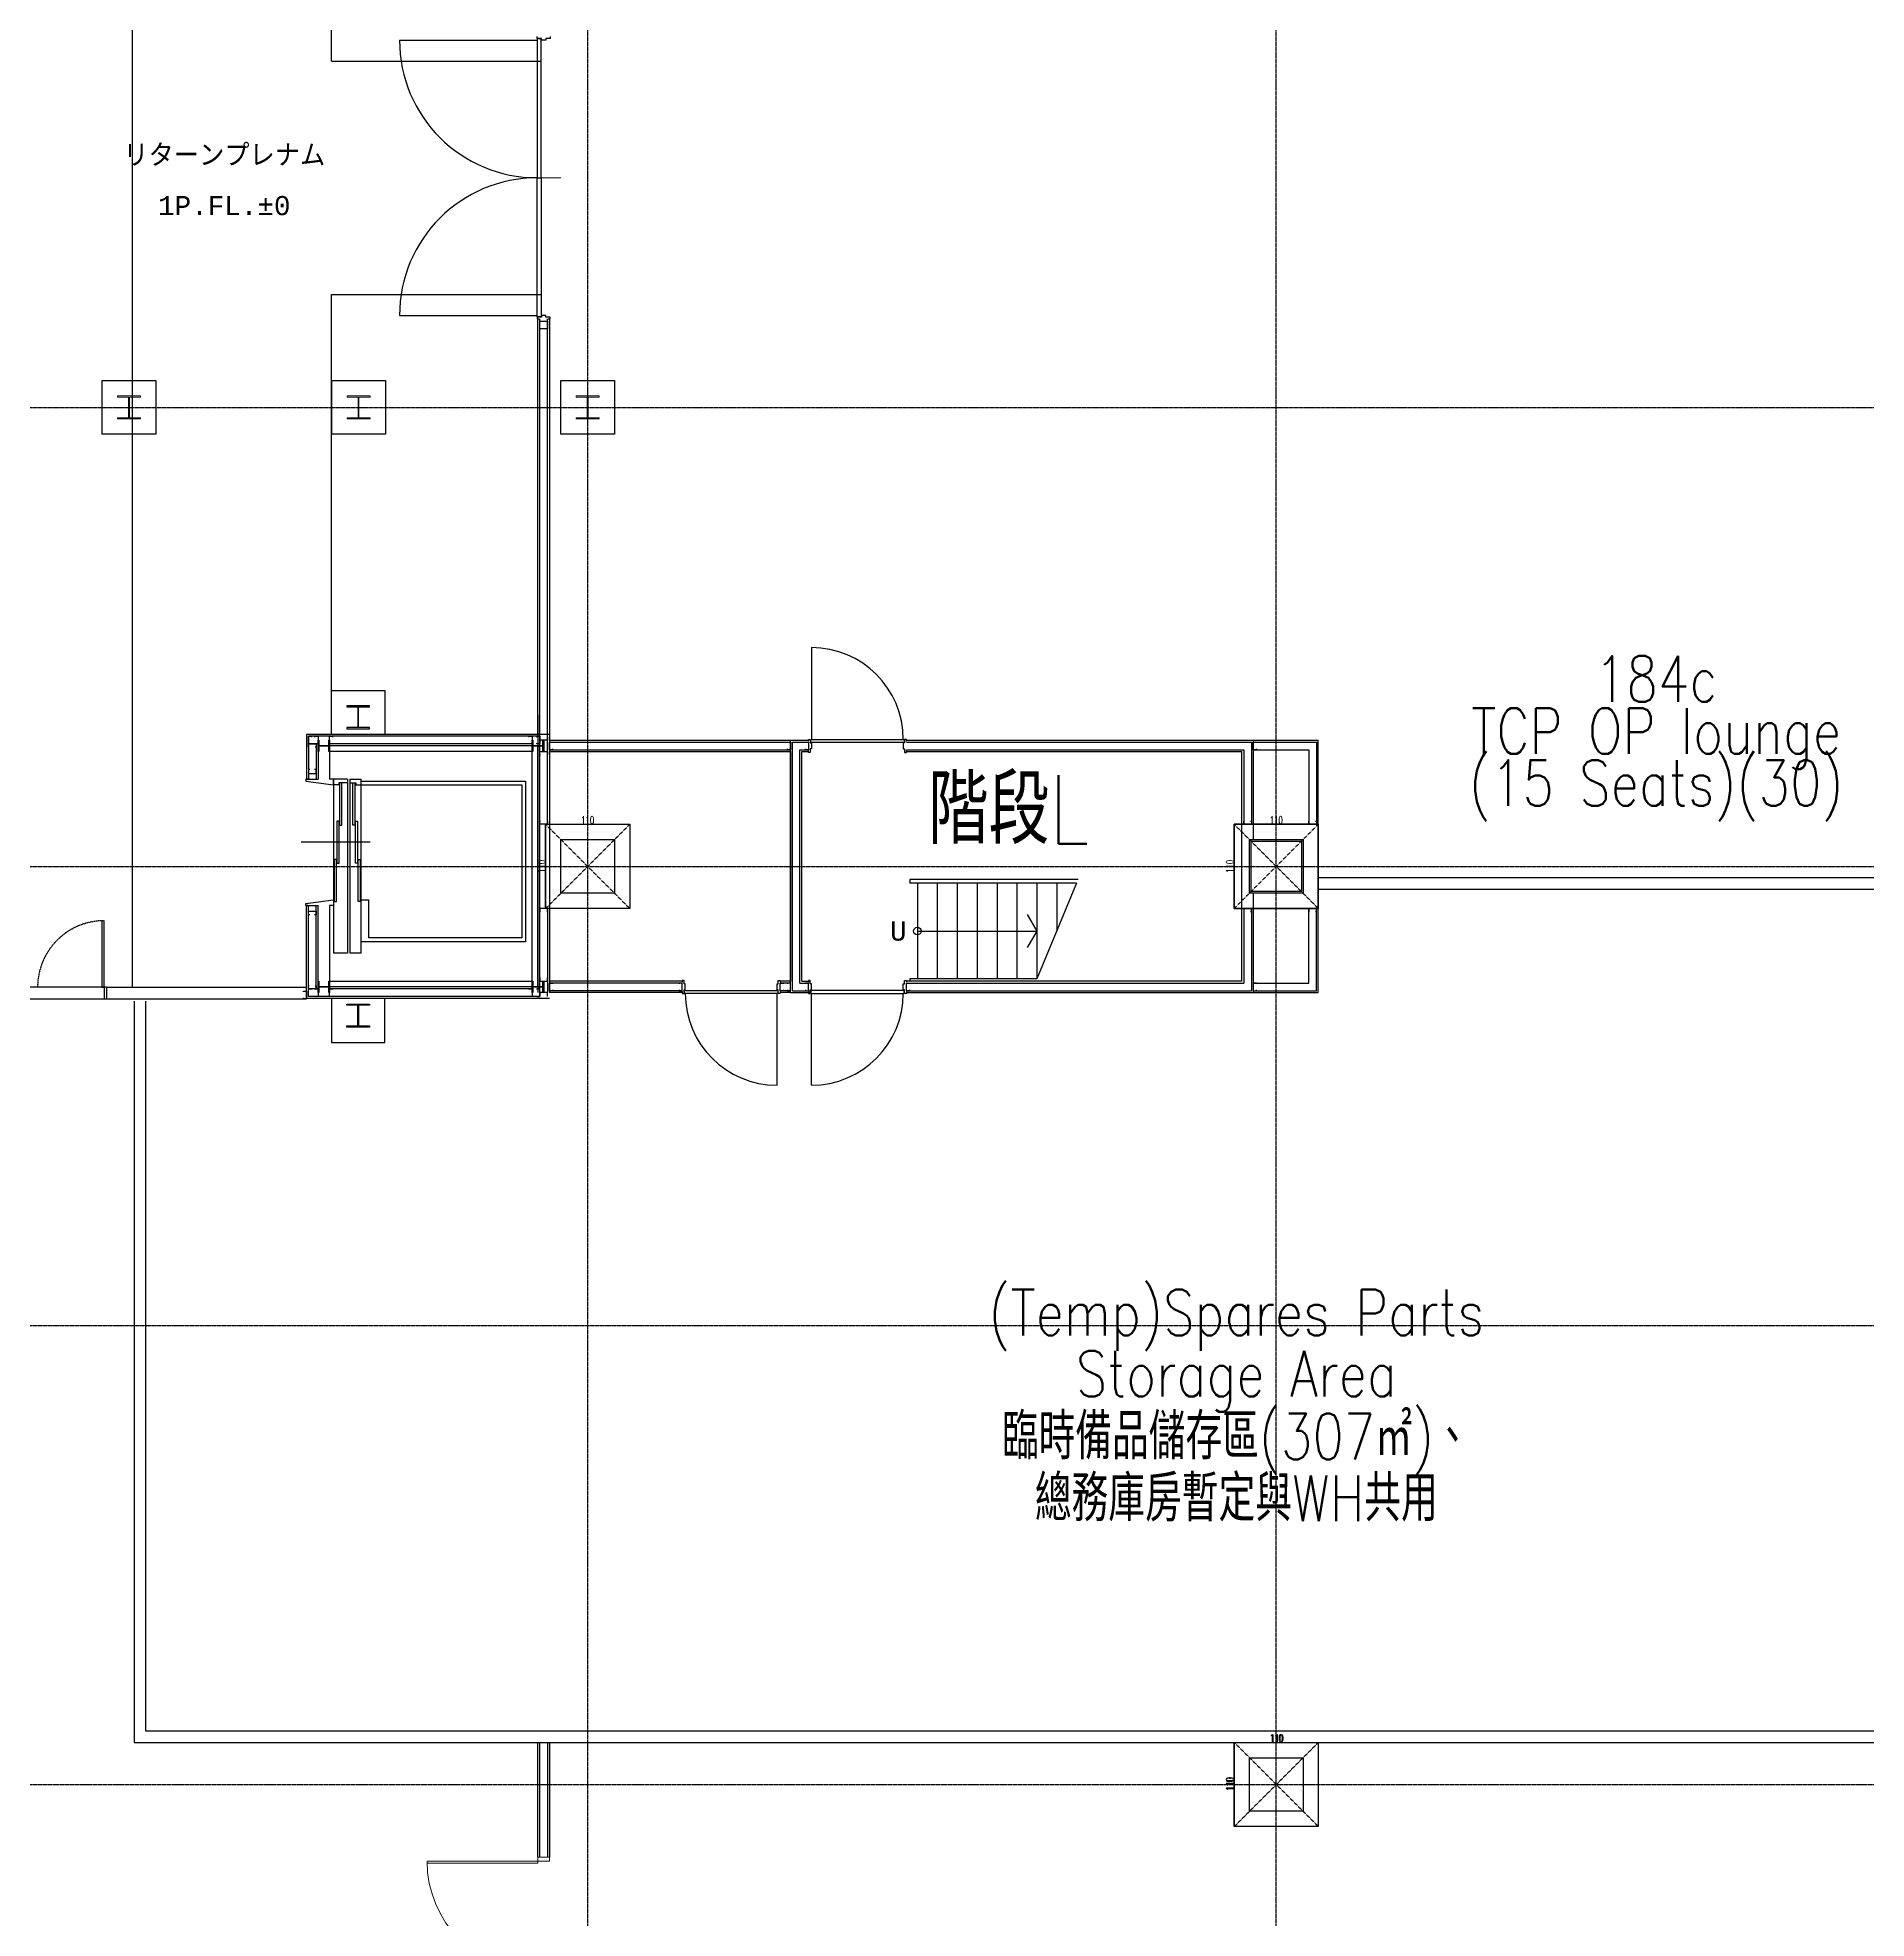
# Model space of a CAD drawing. Header units: millimetres. Extents: x -21841 to 195597, y -1659 to 112111.
# Drawn here: x 20941 to 23331, y 13775 to 16233 of the extents above; entities that cross this region are included whole.
import ezdxf
from ezdxf.enums import TextEntityAlignment as Align

# ---------------------------------------------------------------- set-up
doc = ezdxf.new("R2010")
doc.units = ezdxf.units.MM
doc.linetypes.add('X-N-FAB-L10$0$COL-CEN-LIN', pattern=[3.25, 2.5, -0.25, 0.25, -0.25])
doc.linetypes.add('X-N-FAB-L10$0$HIDDEN', pattern=[0.375, 0.25, -0.125])
for name, color, linetype in [('0-FMCS', 6, 'Continuous'), ('0-XREF', 7, 'Continuous'), ('X-N-FAB-L10$0$0-NC', 8, 'Continuous'), ('X-N-FAB-L10$0$0-ND', 8, 'Continuous'), ('X-N-FAB-L10$0$08', 8, 'Continuous'), ('X-N-FAB-L10$0$A-WALL-IN', 8, 'Continuous'), ('X-N-FAB-L10$0$CCL', 8, 'X-N-FAB-L10$0$COL-CEN-LIN'), ('X-N-FAB-L10$0$COL', 8, 'Continuous'), ('X-N-FAB-L10$0$COL-S', 8, 'Continuous'), ('X-N-FAB-L10$0$DOOR', 8, 'Continuous'), ('X-N-FAB-L10$0$DOORSILL', 8, 'Continuous'), ('X-N-FAB-L10$0$TXT-CODE', 8, 'Continuous'), ('X-N-FAB-L10$0$WALL-P', 8, 'Continuous')]:
    doc.layers.add(name, color=color, linetype=linetype)
doc.layers.add('X-N-FAB-L10$0$ARC', color=8, linetype='Continuous', lineweight=0)
doc.layers.add('X-N-FAB-L10$0$STEEL1', color=8, linetype='Continuous', lineweight=0)
doc.styles.add('X-N-FAB-L10$0$ATS', font='monotxt.shx', dxfattribs={"bigfont": 'BIGFONT.shx'})
doc.styles.add('X-N-FAB-L10$0$CHINA', font='simplex.shx', dxfattribs={"width": 0.75, "bigfont": 'chineset.shx'})
doc.styles.add('X-N-FAB-L10$0$COL-NUM', font='romanc')
doc.styles.add('X-N-FAB-L10$0$DIM', font='simplex.shx', dxfattribs={"width": 0.67, "bigfont": 'chineset.shx'})
doc.styles.add('X-N-FAB-L10$0$ROMS', font='ROMANS', dxfattribs={"bigfont": 'EXTFONT'})
doc.dimstyles.new('X-N-FAB-L10$0$JJP_005_defpoint', dxfattribs={"dimtxt": 20, "dimasz": 0.5, "dimexe": 0.5, "dimexo": 0.5, "dimgap": 0.5, "dimtad": 1, "dimdsep": 46, "dimtxsty": 'X-N-FAB-L10$0$DIM', "dimblk": 'X-N-FAB-L10$0$_None', "dimcen": 10, "dimclrd": 256, "dimclre": 256, "dimclrt": 256, "dimadec": 0, "dimazin": 0, "dimtfac": 1, "dimtix": 1, "dimtmove": 2, "dimatfit": 3, "dimldrblk": 'X-N-FAB-L10$0$_None', "dimfxl": 0.5, "dimtolj": 1, "dimtzin": 0, "dimarcsym": 0})

# ---------------------------------------------------------------- blocks, each defined once
blk = doc.blocks.new('*D1213')
at = {"layer": 'DEFPOINTS', "lineweight": -2, "transparency": 16777216}
blk.add_line((22505, 15205), (22615, 15205), dxfattribs=at)
at = {"layer": 'DEFPOINTS', "color": 0, "transparency": 16777216}
for p in [(22505, 15205), (22615, 15205), (22615, 15205)]:
    blk.add_point(p, dxfattribs=at)
at = {"layer": 'DEFPOINTS', "transparency": 16777216, "insert": (22560, 15210.5), "char_height": 10, "attachment_point": 5, "style": 'X-N-FAB-L10$0$DIM'}
blk.add_mtext('\\A1;110', dxfattribs=at)
blk = doc.blocks.new('X-N-FAB-L10$0$_None')
blk = doc.blocks.new('*D1214')
at = {"layer": 'DEFPOINTS', "lineweight": -2, "transparency": 16777216}
blk.add_line((22505, 15205), (22505, 15095), dxfattribs=at)
at = {"layer": 'DEFPOINTS', "color": 0, "transparency": 16777216}
for p in [(22505, 15205), (22505, 15095), (22505, 15095)]:
    blk.add_point(p, dxfattribs=at)
at = {"layer": 'DEFPOINTS', "transparency": 16777216, "insert": (22499.5, 15150), "char_height": 10, "attachment_point": 5, "rotation": 90, "style": 'X-N-FAB-L10$0$DIM'}
blk.add_mtext('\\A1;110', dxfattribs=at)
blk = doc.blocks.new('*D1249')
at = {"layer": 'DEFPOINTS', "lineweight": -2, "transparency": 16777216}
blk.add_line((21605, 15205), (21715, 15205), dxfattribs=at)
at = {"layer": 'DEFPOINTS', "color": 0, "transparency": 16777216}
for p in [(21605, 15205), (21715, 15205), (21715, 15205)]:
    blk.add_point(p, dxfattribs=at)
at = {"layer": 'DEFPOINTS', "transparency": 16777216, "insert": (21660, 15210.5), "char_height": 10, "attachment_point": 5, "style": 'X-N-FAB-L10$0$DIM'}
blk.add_mtext('\\A1;110', dxfattribs=at)
blk = doc.blocks.new('*D1250')
at = {"layer": 'DEFPOINTS', "lineweight": -2, "transparency": 16777216}
blk.add_line((21605, 15205), (21605, 15095), dxfattribs=at)
at = {"layer": 'DEFPOINTS', "color": 0, "transparency": 16777216}
for p in [(21605, 15205), (21605, 15095), (21605, 15095)]:
    blk.add_point(p, dxfattribs=at)
at = {"layer": 'DEFPOINTS', "transparency": 16777216, "insert": (21599.5, 15150), "char_height": 10, "attachment_point": 5, "rotation": 90, "style": 'X-N-FAB-L10$0$DIM'}
blk.add_mtext('\\A1;110', dxfattribs=at)
blk = doc.blocks.new('X-N-FAB-L10')
at = {"layer": 'DEFPOINTS', "color": 8, "linetype": 'X-N-FAB-L10$0$HIDDEN', "ltscale": 0.1}
for p, q in [((21715, 15205), (21605, 15095)), ((21605, 15205), (21715, 15095)), ((21715, 15205), (21605, 15095)), ((21605, 15205), (21715, 15095)), ((22615, 15205), (22505, 15095)), ((22505, 15205), (22615, 15095)), ((22615, 15205), (22505, 15095)), ((22505, 15205), (22615, 15095)), ((22615, 14005), (22505, 13895)), ((22505, 14005), (22615, 13895)), ((22615, 14005), (22505, 13895)), ((22505, 14005), (22615, 13895))]:
    blk.add_line(p, q, dxfattribs=at)
at = {"layer": 'DEFPOINTS', "color": 8}
for p, q in [((21605, 15205), (21715, 15205)), ((21605, 15205), (21605, 15095)), ((22505, 15205), (22615, 15205)), ((22505, 15205), (22505, 15095)), ((22505, 14005), (22615, 14005)), ((22505, 14005), (22505, 13895)), ((22505, 14005), (22615, 14005)), ((22505, 14005), (22505, 13895))]:
    blk.add_line(p, q, dxfattribs=at)
at = {"layer": 'X-N-FAB-L10$0$08', "color": 8}
for p, q in [((21325, 16202.5), (21325, 16895)), ((21065, 14992.2), (21065, 16635)), ((21414, 16230), (21594, 16230)), ((21594, 16232), (21594, 16234.5)), ((21599.5, 16232), (21594, 16232)), ((21594, 16231.5), (21594, 16050)), ((21599, 16231.5), (21594, 16231.5)), ((21599, 16050), (21599, 16231.5)), ((21599.5, 16230), (21599.5, 16232)), ((21605.5, 16230), (21599.5, 16230)), ((21611, 16232), (21605.5, 16232)), ((21605.5, 16232), (21605.5, 16230)), ((21611, 16234.5), (21611, 16232)), ((21325, 16202.5), (21599, 16202.5)), ((21594, 16050), (21599, 16050)), ((21594, 15868.5), (21594, 16050)), ((21594, 16050), (21599, 16050)), ((21599, 16050), (21599, 15868.5)), ((21325, 15897.5), (21599, 15897.5)), ((21325, 15322.5), (21325, 15897.5)), ((21414, 15870), (21594, 15870)), ((21599, 15868.5), (21594, 15868.5)), ((21599.5, 15868), (21594, 15868)), ((21594, 15868), (21594, 15865.5)), ((21594, 15865.5), (21596.5, 15865.5)), ((21595, 15322.5), (21595, 15865.5)), ((21597.5, 14985), (21597.5, 15865.5)), ((21597.5, 15852.5), (21597.5, 15862.5)), ((21597.5, 15862.5), (21607.5, 15862.5)), ((21605.5, 15870), (21599.5, 15870)), ((21599.5, 15870), (21599.5, 15868)), ((21605.5, 15868), (21605.5, 15870)), ((21611, 15868), (21605.5, 15868)), ((21607.5, 15205), (21607.5, 15865.5)), ((21607.5, 15862.5), (21607.5, 15852.5)), ((21608.5, 15865.5), (21611, 15865.5)), ((21610, 15865.5), (21610, 14985)), ((21611, 15865.5), (21611, 15868)), ((21607.5, 15852.5), (21597.5, 15852.5)), ((21952.5, 15436), (21952.5, 15316)), ((21325, 15322.5), (21325, 15380)), ((21325, 15380), (21395, 15380)), ((21395, 15380), (21395, 15322.5)), ((21375, 15360), (21345, 15360)), ((21345, 15360), (21345, 15358.5)), ((21345, 15358.5), (21359.5, 15358.5)), ((21359.5, 15358.5), (21359.5, 15331.5)), ((21360.5, 15331.5), (21360.5, 15358.5)), ((21360.5, 15358.5), (21375, 15358.5)), ((21375, 15358.5), (21375, 15360)), ((21595, 15347.5), (21595, 14985)), ((21610, 15322.5), (21292.5, 15322.5)), ((21292.5, 15322.5), (21292.5, 15264)), ((21597.5, 15320), (21295, 15320)), ((21295, 15320), (21295, 15264)), ((21295, 15310), (21295, 15320)), ((21295, 15320), (21299, 15320)), ((21299, 15320), (21299, 15319)), ((21303.5, 15319), (21303.5, 15320)), ((21303.5, 15320), (21307.5, 15320)), ((21307.5, 15320), (21307.5, 15310)), ((21307.5, 15300), (21307.5, 15315)), ((21307.5, 15315), (21308.5, 15315)), ((21308.5, 15315), (21308.5, 15307.85)), ((21321.5, 15307.85), (21321.5, 15315)), ((21321.5, 15315), (21322.5, 15315)), ((21322.5, 15310), (21322.5, 15320)), ((21322.5, 15320), (21326.5, 15320)), ((21322.5, 15315), (21322.5, 15300)), ((21326.5, 15320), (21326.5, 15319)), ((21359.5, 15331.5), (21345, 15331.5)), ((21345, 15331.5), (21345, 15330)), ((21345, 15330), (21375, 15330)), ((21375, 15331.5), (21360.5, 15331.5)), ((21375, 15330), (21375, 15331.5)), ((21583.5, 15319), (21583.5, 15320)), ((21583.5, 15320), (21587.5, 15320)), ((21587.5, 15320), (21587.5, 15310)), ((21587.5, 15300), (21587.5, 15315)), ((21587.5, 15315), (21588.5, 15315)), ((21588.5, 15315), (21588.5, 15307.85)), ((21593.5, 15319), (21593.5, 15320)), ((21593.5, 15320), (21597.5, 15320)), ((21597.5, 15320), (21597.5, 15310)), ((21597.5, 15315), (21597.5, 15319)), ((21597.5, 15319), (21598.5, 15319)), ((21607.5, 15315), (21597.5, 15315)), ((21601.5, 15307.85), (21601.5, 15315)), ((21601.5, 15315), (21602.5, 15315)), ((21602.5, 15315), (21602.5, 15300)), ((21606.5, 15319), (21607.5, 15319)), ((21607.5, 15319), (21607.5, 15315)), ((21610, 15315), (21925, 15315)), ((21925, 14985), (21925, 15315)), ((21925, 15315), (21948.5, 15315)), ((21948.5, 15313.5), (21948.5, 15316)), ((21948.5, 15316), (21951, 15316)), ((21951, 15316), (21951, 15311.5)), ((21951.5, 15316), (22073.5, 15316)), ((21951.5, 15312), (21951.5, 15316)), ((22073.5, 15316), (22073.5, 15312)), ((22076.5, 15316), (22074, 15316)), ((22074, 15316), (22074, 15311.5)), ((22076.5, 15313.5), (22076.5, 15316)), ((22076.5, 15315), (22530, 15315)), ((22530, 15315), (22530, 15185)), ((22530, 15315), (22615, 15315)), ((22615, 14985), (22615, 15315)), ((21307.5, 15310), (21295, 15310)), ((21295, 15306), (21295, 15310)), ((21295, 15310), (21305, 15310)), ((21299, 15310), (21295, 15310)), ((21296, 15306), (21295, 15306)), ((21299, 15311), (21299, 15310)), ((21303.5, 15310), (21303.5, 15311)), ((21307.5, 15310), (21303.5, 15310)), ((21305, 15306), (21304, 15306)), ((21305, 15310), (21305, 15264)), ((21305, 15310), (21305, 15306)), ((21307.5, 15310), (21307.5, 15264)), ((21308.5, 15300), (21307.5, 15300)), ((21308.5, 15307.85), (21321.5, 15307.85)), ((21321.5, 15307.15), (21308.5, 15307.15)), ((21308.5, 15307.15), (21308.5, 15300)), ((21321.5, 15300), (21321.5, 15307.15)), ((21322.5, 15300), (21321.5, 15300)), ((21587.5, 15310), (21322.5, 15310)), ((21326.5, 15310), (21322.5, 15310)), ((21587.5, 15307.5), (21322.5, 15307.5)), ((21587.5, 15300), (21322.5, 15300)), ((21322.5, 15300), (21322.5, 15264)), ((21326.5, 15311), (21326.5, 15310)), ((21583.5, 15310), (21583.5, 15311)), ((21587.5, 15310), (21583.5, 15310)), ((21587.5, 15000), (21587.5, 15300)), ((21588.5, 15300), (21587.5, 15300)), ((21588.5, 15307.85), (21601.5, 15307.85)), ((21601.5, 15307.15), (21588.5, 15307.15)), ((21588.5, 15307.15), (21588.5, 15300)), ((21593.5, 15310), (21593.5, 15311)), ((21597.5, 15310), (21593.5, 15310)), ((21595, 14992.85), (21595, 15307.15)), ((21597.5, 15296), (21597.5, 15300)), ((21597.5, 15300), (21607.5, 15300)), ((21598.5, 15296), (21597.5, 15296)), ((21601.5, 15300), (21601.5, 15307.15)), ((21602.5, 15300), (21601.5, 15300)), ((21607.5, 15296), (21606.5, 15296)), ((21607.5, 15300), (21607.5, 15296)), ((21610, 15312.5), (21925, 15312.5)), ((21610, 15302.5), (21610, 15312.5)), ((21610, 15312.5), (21614, 15312.5)), ((21610, 15302.5), (21925, 15302.5)), ((21614, 15302.5), (21610, 15302.5)), ((21610, 15300), (21925, 15300)), ((21614, 15312.5), (21614, 15311.5)), ((21614, 15303.5), (21614, 15302.5)), ((21921, 15311.5), (21921, 15312.5)), ((21921, 15312.5), (21925, 15312.5)), ((21921, 15302.5), (21921, 15303.5)), ((21925, 15302.5), (21921, 15302.5)), ((21925, 15312.5), (21925, 15302.5)), ((21925, 15300), (21925, 15000)), ((21925, 15300), (21925, 15300)), ((21927.5, 14987.5), (21927.5, 15312.5)), ((21927.5, 15312.5), (21948.5, 15312.5)), ((21937.5, 14997.5), (21937.5, 15302.5)), ((21937.5, 15302.5), (21948.5, 15302.5)), ((21940, 15000), (21940, 15300)), ((21940, 15300), (21948.5, 15300)), ((21944.5, 15311.5), (21944.5, 15312.5)), ((21944.5, 15312.5), (21948.5, 15312.5)), ((21944.5, 15302.5), (21944.5, 15303.5)), ((21948.5, 15302.5), (21944.5, 15302.5)), ((21948.5, 15312.5), (21948.5, 15302.5)), ((21948.5, 15299), (21948.5, 15301.5)), ((21951, 15299), (21948.5, 15299)), ((21951, 15311.5), (21952.5, 15311.5)), ((21952.5, 15303.5), (21951, 15303.5)), ((21951, 15303.5), (21951, 15299)), ((22073.5, 15312), (21951.5, 15312)), ((21952.5, 15311.5), (21952.5, 15303.5)), ((22074, 15311.5), (22072.5, 15311.5)), ((22072.5, 15311.5), (22072.5, 15303.5)), ((22072.5, 15303.5), (22074, 15303.5)), ((22074, 15303.5), (22074, 15299)), ((22074, 15299), (22076.5, 15299)), ((22076.5, 15312.5), (22527.5, 15312.5)), ((22076.5, 15302.5), (22517.5, 15302.5)), ((22076.5, 15299), (22076.5, 15301.5)), ((22076.5, 15300), (22515, 15300)), ((22515, 15000), (22515, 15300)), ((22517.5, 15302.5), (22517.5, 15205)), ((22527.5, 15312.5), (22527.5, 15205)), ((22530, 15312.5), (22612.5, 15312.5)), ((22530, 15302.5), (22530, 15312.5)), ((22530, 15312.5), (22534, 15312.5)), ((22530, 15302.5), (22602.5, 15302.5)), ((22534, 15302.5), (22530, 15302.5)), ((22534, 15312.5), (22534, 15311.5)), ((22534, 15303.5), (22534, 15302.5)), ((22602.5, 15302.5), (22602.5, 15205)), ((22612.5, 15312.5), (22612.5, 15205)), ((21297, 15276.5), (21295, 15276.5)), ((21295, 15276.5), (21295, 15271.5)), ((21295, 15271.5), (21305, 15271.5)), ((21305, 15276.5), (21303, 15276.5)), ((21305, 15271.5), (21305, 15276.5)), ((21294, 15264), (21291.5, 15264)), ((21291.5, 15264), (21291.5, 15261.5)), ((21291.5, 15261.5), (21327.8, 15256.5)), ((21292.5, 15264), (21307.5, 15264)), ((21327.8, 15264), (21322.5, 15264)), ((21327.8, 15264), (21327.8, 15036.5)), ((21346, 15264), (21327.8, 15264)), ((21327.8, 15256.5), (21327.8, 15264)), ((21334.8, 15256.5), (21327.8, 15256.5)), ((21346, 15259), (21334.8, 15259)), ((21334.8, 15259), (21334.8, 15256.5)), ((21338.8, 15259), (21335.8, 15259)), ((21335.8, 15259), (21335.8, 15204)), ((21338.8, 15204), (21338.8, 15259)), ((21346, 15264), (21346, 15036.5)), ((21349, 15264), (21349, 15036.5)), ((21349, 15264), (21363.8, 15264)), ((21349, 15259), (21356.8, 15259)), ((21352.8, 15259), (21355.8, 15259)), ((21352.8, 15204), (21352.8, 15259)), ((21355.8, 15259), (21355.8, 15204)), ((21356.8, 15259), (21356.8, 15256.5)), ((21356.8, 15256.5), (21573.8, 15256.5)), ((21363.8, 15036.5), (21363.8, 15264)), ((21363.8, 15261.5), (21578.8, 15261.5)), ((21373.8, 15256.5), (21373.8, 15256.5)), ((21573.8, 15256.5), (21573.8, 15056.5)), ((21578.8, 15261.5), (21578.8, 15051.5)), ((21335.3, 15209), (21332.3, 15209)), ((21332.3, 15209), (21332.3, 15154)), ((21335.3, 15154), (21335.3, 15209)), ((21335.8, 15204), (21338.8, 15204)), ((21355.8, 15204), (21352.8, 15204)), ((21356.3, 15209), (21359.3, 15209)), ((21356.3, 15154), (21356.3, 15209)), ((21359.3, 15209), (21359.3, 15154)), ((21597.5, 15205), (21597.5, 15209)), ((21597.5, 15209), (21598.5, 15209)), ((21607.5, 15205), (21597.5, 15205)), ((21606.5, 15209), (21607.5, 15209)), ((21607.5, 15209), (21607.5, 15205)), ((22615, 15205), (22505, 15205)), ((22505, 15205), (22505, 15095)), ((22517.5, 15205), (22517.5, 15209)), ((22517.5, 15209), (22518.5, 15209)), ((22527.5, 15205), (22517.5, 15205)), ((22526.5, 15209), (22527.5, 15209)), ((22527.5, 15209), (22527.5, 15205)), ((22602.5, 15205), (22602.5, 15209)), ((22602.5, 15209), (22603.5, 15209)), ((22612.5, 15205), (22602.5, 15205)), ((22611.5, 15209), (22612.5, 15209)), ((22612.5, 15209), (22612.5, 15205)), ((22615, 15095), (22615, 15205)), ((21375.5, 15181.5), (21285.5, 15181.5)), ((22525, 15115), (22525, 15185)), ((22525, 15185), (22595, 15185)), ((22527, 15117), (22527, 15183)), ((22527, 15183), (22593, 15183)), ((22593, 15183), (22593, 15117)), ((22595, 15185), (22595, 15115)), ((21331.8, 15159), (21328.8, 15159)), ((21328.8, 15159), (21328.8, 15104)), ((21331.8, 15104), (21331.8, 15159)), ((21332.3, 15154), (21335.3, 15154)), ((21359.3, 15154), (21356.3, 15154)), ((21359.8, 15159), (21362.8, 15159)), ((21359.8, 15104), (21359.8, 15159)), ((21362.8, 15159), (21362.8, 15104)), ((22301.08, 15133), (22081, 15133)), ((22081, 15133), (22081, 15128)), ((22299, 15128), (22081, 15128)), ((22091, 15128), (22091, 15003)), ((22117, 15128), (22117, 15003)), ((22143, 15128), (22143, 15003)), ((22169, 15128), (22169, 15003)), ((22195, 15128), (22195, 15003)), ((22221, 15128), (22221, 15003)), ((22299, 15128), (22247, 15003)), ((22247, 15128), (22247, 15003)), ((22273, 15128), (22273, 15065.5)), ((21291.5, 15101.5), (21327.8, 15106.5)), ((21291.5, 15099), (21291.5, 15101.5)), ((21294, 15099), (21291.5, 15099)), ((21292.5, 15099), (21307.5, 15099)), ((21292.5, 14977.5), (21292.5, 15099)), ((21295, 14980), (21295, 15099)), ((21305, 14990), (21305, 15099)), ((21307.5, 14990), (21307.5, 15099)), ((21322.5, 15099), (21322.5, 15000)), ((21327.8, 15099), (21322.5, 15099)), ((21327.8, 15106.5), (21327.8, 15099)), ((21328.8, 15104), (21331.8, 15104)), ((21362.8, 15104), (21359.8, 15104)), ((21363.8, 15106.5), (21373.8, 15106.5)), ((21373.8, 15056.5), (21373.8, 15106.5)), ((21607.5, 15095), (21597.5, 15095)), ((21597.5, 15095), (21597.5, 15091)), ((21607.5, 15095), (21607.5, 14985)), ((21607.5, 15091), (21607.5, 15095)), ((22505, 15095), (22615, 15095)), ((22517.5, 15095), (22517.5, 14997.5)), ((22527.5, 15095), (22517.5, 15095)), ((22517.5, 15095), (22517.5, 15091)), ((22595, 15115), (22525, 15115)), ((22593, 15117), (22527, 15117)), ((22527.5, 15095), (22527.5, 14987.5)), ((22527.5, 15091), (22527.5, 15095)), ((22530, 15115), (22530, 14985)), ((22602.5, 14997.5), (22602.5, 15095)), ((22612.5, 15095), (22602.5, 15095)), ((22602.5, 15095), (22602.5, 15091)), ((22612.5, 14987.5), (22612.5, 15095)), ((22612.5, 15091), (22612.5, 15095)), ((21295, 15086.5), (21295, 15091.5)), ((21295, 15091.5), (21305, 15091.5)), ((21297, 15086.5), (21295, 15086.5)), ((21305, 15086.5), (21303, 15086.5)), ((21305, 15091.5), (21305, 15086.5)), ((21597.5, 15091), (21598.5, 15091)), ((21606.5, 15091), (21607.5, 15091)), ((22234.5, 15087.151), (22247, 15065.5)), ((22517.5, 15091), (22518.5, 15091)), ((22526.5, 15091), (22527.5, 15091)), ((22602.5, 15091), (22603.5, 15091)), ((22611.5, 15091), (22612.5, 15091)), ((21578.8, 15051.5), (21363.8, 15051.5)), ((21573.8, 15056.5), (21373.8, 15056.5)), ((22091, 15065.5), (22247, 15065.5)), ((22247, 15065.5), (22234.5, 15043.849)), ((21346, 15036.5), (21327.8, 15036.5)), ((21363.8, 15036.5), (21349, 15036.5)), ((21307.5, 14985), (21307.5, 15000)), ((21307.5, 15000), (21308.5, 15000)), ((21308.5, 15000), (21308.5, 14992.85)), ((21321.5, 14992.85), (21321.5, 15000)), ((21321.5, 15000), (21322.5, 15000)), ((21322.5, 15000), (21587.5, 15000)), ((21322.5, 15000), (21322.5, 14985)), ((21587.5, 14985), (21587.5, 15000)), ((21587.5, 15000), (21588.5, 15000)), ((21588.5, 15000), (21588.5, 14992.85)), ((21598.5, 15004), (21597.5, 15004)), ((21597.5, 15004), (21597.5, 15000)), ((21597.5, 15000), (21607.5, 15000)), ((21601.5, 14992.85), (21601.5, 15000)), ((21601.5, 15000), (21602.5, 15000)), ((21602.5, 15000), (21602.5, 14985)), ((21607.5, 15004), (21606.5, 15004)), ((21607.5, 15000), (21607.5, 15004)), ((21783.5, 15000), (21610, 15000)), ((21783.5, 14997.5), (21610, 14997.5)), ((21610, 14987.5), (21610, 14997.5)), ((21610, 14997.5), (21614, 14997.5)), ((21614, 14997.5), (21614, 14996.5)), ((21783.5, 14997.5), (21779.5, 14997.5)), ((21779.5, 14997.5), (21779.5, 14996.5)), ((21786, 15001), (21783.5, 15001)), ((21783.5, 15001), (21783.5, 14998.5)), ((21783.5, 14987.5), (21783.5, 14997.5)), ((21786, 14996.5), (21786, 15001)), ((21787.5, 14996.5), (21786, 14996.5)), ((21787.5, 14988.5), (21787.5, 14996.5)), ((21907.5, 14988.5), (21907.5, 14996.5)), ((21907.5, 14996.5), (21909, 14996.5)), ((21909, 14996.5), (21909, 15001)), ((21909, 15001), (21911.5, 15001)), ((21911.5, 15001), (21911.5, 14998.5)), ((21925, 15000), (21911.5, 15000)), ((21925, 14997.5), (21911.5, 14997.5)), ((21911.5, 14987.5), (21911.5, 14997.5)), ((21911.5, 14997.5), (21915.5, 14997.5)), ((21915.5, 14997.5), (21915.5, 14996.5)), ((21925, 14997.5), (21921, 14997.5)), ((21921, 14997.5), (21921, 14996.5)), ((21925, 14987.5), (21925, 14997.5)), ((21937.5, 14997.5), (21948.5, 14997.5)), ((21940, 15000), (21948.5, 15000)), ((21948.5, 14997.5), (21944.5, 14997.5)), ((21944.5, 14997.5), (21944.5, 14996.5)), ((21951, 15001), (21948.5, 15001)), ((21948.5, 15001), (21948.5, 14998.5)), ((21948.5, 14987.5), (21948.5, 14997.5)), ((21951, 14996.5), (21951, 15001)), ((21952.5, 14996.5), (21951, 14996.5)), ((21952.5, 14988.5), (21952.5, 14996.5)), ((22072.5, 14988.5), (22072.5, 14996.5)), ((22072.5, 14996.5), (22074, 14996.5)), ((22074, 14996.5), (22074, 15001)), ((22074, 15001), (22076.5, 15001)), ((22076.5, 15001), (22076.5, 14998.5)), ((22515, 15000), (22076.5, 15000)), ((22076.5, 14997.5), (22517.5, 14997.5)), ((22076.5, 14987.5), (22076.5, 14997.5)), ((22076.5, 14997.5), (22080.5, 14997.5)), ((22080.5, 14997.5), (22080.5, 14996.5)), ((22247, 15003), (22081, 15003)), ((22081, 15003), (22081, 15000)), ((22530, 14997.5), (22602.5, 14997.5)), ((22534, 14997.5), (22530, 14997.5)), ((22530, 14997.5), (22530, 14987.5)), ((22534, 14996.5), (22534, 14997.5)), ((21288.5, 14986), (21288.5, 14987)), ((21288.5, 14987), (21292.5, 14987)), ((21288.5, 14977), (21288.5, 14978)), ((21292.5, 14977), (21288.5, 14977)), ((21292.5, 14987), (21292.5, 14977)), ((21610, 14977.5), (21292.5, 14977.5)), ((21295, 14990), (21295, 14994)), ((21295, 14994), (21296, 14994)), ((21307.5, 14990), (21295, 14990)), ((21295, 14980), (21295, 14990)), ((21295, 14990), (21299, 14990)), ((21305, 14990), (21295, 14990)), ((21597.5, 14980), (21295, 14980)), ((21299, 14980), (21295, 14980)), ((21299, 14990), (21299, 14989)), ((21299, 14981), (21299, 14980)), ((21303.5, 14989), (21303.5, 14990)), ((21303.5, 14990), (21307.5, 14990)), ((21303.5, 14980), (21303.5, 14981)), ((21307.5, 14980), (21303.5, 14980)), ((21304, 14994), (21305, 14994)), ((21305, 14994), (21305, 14990)), ((21307.5, 14990), (21307.5, 14980)), ((21308.5, 14985), (21307.5, 14985)), ((21308.5, 14992.85), (21321.5, 14992.85)), ((21321.5, 14992.15), (21308.5, 14992.15)), ((21308.5, 14992.15), (21308.5, 14985)), ((21321.5, 14985), (21321.5, 14992.15)), ((21322.5, 14985), (21321.5, 14985)), ((21587.5, 14992.5), (21322.5, 14992.5)), ((21587.5, 14990), (21322.5, 14990)), ((21322.5, 14980), (21322.5, 14990)), ((21322.5, 14990), (21326.5, 14990)), ((21326.5, 14980), (21322.5, 14980)), ((21325, 14977.5), (21325, 14920)), ((21326.5, 14990), (21326.5, 14989)), ((21326.5, 14981), (21326.5, 14980)), ((21395, 14920), (21395, 14977.5)), ((21583.5, 14989), (21583.5, 14990)), ((21583.5, 14990), (21587.5, 14990)), ((21583.5, 14980), (21583.5, 14981)), ((21587.5, 14980), (21583.5, 14980)), ((21587.5, 14990), (21587.5, 14980)), ((21588.5, 14985), (21587.5, 14985)), ((21588.5, 14992.85), (21601.5, 14992.85)), ((21601.5, 14992.15), (21588.5, 14992.15)), ((21588.5, 14992.15), (21588.5, 14985)), ((21597.5, 14990), (21593.5, 14990)), ((21593.5, 14990), (21593.5, 14989)), ((21593.5, 14981), (21593.5, 14980)), ((21593.5, 14980), (21597.5, 14980)), ((21597.5, 14980), (21597.5, 14990)), ((21607.5, 14985), (21597.5, 14985)), ((21597.5, 14985), (21597.5, 14981)), ((21597.5, 14981), (21598.5, 14981)), ((21601.5, 14985), (21601.5, 14992.15)), ((21602.5, 14985), (21601.5, 14985)), ((21606.5, 14981), (21607.5, 14981)), ((21607.5, 14981), (21607.5, 14985)), ((21783.5, 14987.5), (21610, 14987.5)), ((21614, 14987.5), (21610, 14987.5)), ((21783.5, 14985), (21610, 14985)), ((21614, 14988.5), (21614, 14987.5)), ((21779.5, 14988.5), (21779.5, 14987.5)), ((21779.5, 14987.5), (21783.5, 14987.5)), ((21783.5, 14986.5), (21783.5, 14984)), ((21783.5, 14984), (21786, 14984)), ((21786, 14984), (21786, 14988.5)), ((21786, 14988.5), (21787.5, 14988.5)), ((21786.5, 14984), (21786.5, 14988)), ((21786.5, 14988), (21908.5, 14988)), ((21908.5, 14984), (21786.5, 14984)), ((21909, 14988.5), (21907.5, 14988.5)), ((21907.5, 14864), (21907.5, 14984)), ((21908.5, 14988), (21908.5, 14984)), ((21909, 14984), (21909, 14988.5)), ((21911.5, 14984), (21909, 14984)), ((21925, 14987.5), (21911.5, 14987.5)), ((21915.5, 14987.5), (21911.5, 14987.5)), ((21911.5, 14986.5), (21911.5, 14984)), ((21925, 14985), (21911.5, 14985)), ((21915.5, 14988.5), (21915.5, 14987.5)), ((21921, 14988.5), (21921, 14987.5)), ((21921, 14987.5), (21925, 14987.5)), ((21925, 14985), (21948.5, 14985)), ((21927.5, 14987.5), (21948.5, 14987.5)), ((21944.5, 14988.5), (21944.5, 14987.5)), ((21944.5, 14987.5), (21948.5, 14987.5)), ((21948.5, 14986.5), (21948.5, 14984)), ((21948.5, 14984), (21951, 14984)), ((21951, 14984), (21951, 14988.5)), ((21951, 14988.5), (21952.5, 14988.5)), ((22073.5, 14988), (21951.5, 14988)), ((21951.5, 14988), (21951.5, 14984)), ((21951.5, 14984), (22073.5, 14984)), ((21952.5, 14864), (21952.5, 14984)), ((22074, 14988.5), (22072.5, 14988.5)), ((22073.5, 14984), (22073.5, 14988)), ((22074, 14984), (22074, 14988.5)), ((22076.5, 14984), (22074, 14984)), ((22076.5, 14987.5), (22527.5, 14987.5)), ((22080.5, 14987.5), (22076.5, 14987.5)), ((22076.5, 14986.5), (22076.5, 14984)), ((22076.5, 14985), (22530, 14985)), ((22080.5, 14988.5), (22080.5, 14987.5)), ((22530, 14987.5), (22612.5, 14987.5)), ((22530, 14987.5), (22534, 14987.5)), ((22530, 14985), (22615, 14985)), ((22534, 14987.5), (22534, 14988.5)), ((21345, 14970), (21375, 14970)), ((21345, 14968.5), (21345, 14970)), ((21359.5, 14968.5), (21345, 14968.5)), ((21359.5, 14941.5), (21359.5, 14968.5)), ((21375, 14968.5), (21360.5, 14968.5)), ((21360.5, 14968.5), (21360.5, 14941.5)), ((21375, 14970), (21375, 14968.5)), ((21345, 14940), (21345, 14941.5)), ((21345, 14941.5), (21359.5, 14941.5)), ((21375, 14940), (21345, 14940)), ((21360.5, 14941.5), (21375, 14941.5)), ((21375, 14941.5), (21375, 14940)), ((21325, 14920), (21395, 14920))]:
    blk.add_line(p, q, dxfattribs=at)
blk.add_circle((22091, 15065.5), 5, dxfattribs=at)
for centre, radius, start, end in [((21594, 16230), 180, 180, 270), ((21594, 15870), 180, 90, 180), ((21952.5, 15316), 120, 0, 90), ((21907.5, 14984), 120, 180, 270), ((21952.5, 14984), 120, 270, 0)]:
    blk.add_arc(centre, radius, start, end, dxfattribs=at)
at = {"layer": 'X-N-FAB-L10$0$A-WALL-IN', "color": 8}
for p, q in [((23405, 15135), (22615, 15135)), ((23405, 15120), (22615, 15120)), ((21031, 14992), (21292.5, 14992)), ((21031, 14977), (21292.5, 14977)), ((21067, 14974), (21067, 14005)), ((21082, 14974), (21082, 14020)), ((21082, 14020), (23992.5, 14020)), ((21067, 14005), (24009.5, 14005))]:
    blk.add_line(p, q, dxfattribs=at)
at = {"layer": 'X-N-FAB-L10$0$ARC', "color": 8, "linetype": 'Continuous'}
blk.add_line((21625, 16050), (21595, 16050), dxfattribs=at)
at = {"layer": 'X-N-FAB-L10$0$CCL', "color": 8}
for p, q in [((21660, 10600), (21660, 19760)), ((22560, 10600), (22560, 19760)), ((-720, 15750), (27370, 15750)), ((-720, 15150), (27370, 15150)), ((-720, 14550), (27370, 14550)), ((-720, 13950), (27370, 13950))]:
    blk.add_line(p, q, dxfattribs=at)
at = {"layer": 'X-N-FAB-L10$0$COL', "color": 8}
for p, q in [((21025.5, 15785), (21095.5, 15785)), ((21025.5, 15715), (21025.5, 15785)), ((21095.5, 15785), (21095.5, 15715)), ((21325.5, 15785), (21395.5, 15785)), ((21325.5, 15715), (21325.5, 15785)), ((21395.5, 15785), (21395.5, 15715)), ((21625, 15785), (21695, 15785)), ((21625, 15715), (21625, 15785)), ((21695, 15785), (21695, 15715)), ((21095.5, 15715), (21025.5, 15715)), ((21395.5, 15715), (21325.5, 15715)), ((21695, 15715), (21625, 15715))]:
    blk.add_line(p, q, dxfattribs=at)
at = {"layer": 'X-N-FAB-L10$0$COL', "color": 8, "ltscale": 0.1}
for p, q in [((21605, 15205), (21715, 15205)), ((21605, 15095), (21605, 15205)), ((21715, 15205), (21715, 15095)), ((22505, 15205), (22615, 15205)), ((22505, 15095), (22505, 15205)), ((22615, 15205), (22615, 15095)), ((21715, 15095), (21605, 15095)), ((22615, 15095), (22505, 15095)), ((22505, 14005), (22615, 14005)), ((22505, 13895), (22505, 14005)), ((22505, 14005), (22615, 14005)), ((22505, 13895), (22505, 14005)), ((22615, 14005), (22615, 13895)), ((22615, 14005), (22615, 13895)), ((22615, 13895), (22505, 13895)), ((22615, 13895), (22505, 13895))]:
    blk.add_line(p, q, dxfattribs=at)
at = {"layer": 'X-N-FAB-L10$0$COL', "color": 8}
for points in [[(21025.5, 15785), (21095.5, 15785), (21095.5, 15715), (21025.5, 15715)], [(21325.5, 15785), (21395.5, 15785), (21395.5, 15715), (21325.5, 15715)], [(21625, 15785), (21695, 15785), (21695, 15715), (21625, 15715)]]:
    blk.add_lwpolyline(points, close=True, dxfattribs=at)
at = {"layer": 'X-N-FAB-L10$0$COL', "color": 8, "ltscale": 0.1}
for points in [[(21605, 15205), (21715, 15205), (21715, 15095), (21605, 15095)], [(22505, 15205), (22615, 15205), (22615, 15095), (22505, 15095)]]:
    blk.add_lwpolyline(points, close=True, dxfattribs=at)
at = {"layer": 'X-N-FAB-L10$0$COL-S', "color": 8}
for p, q in [((21625, 15185), (21695, 15185)), ((21625, 15115), (21625, 15185)), ((21625, 15185), (21695, 15185)), ((21625, 15115), (21625, 15185)), ((21695, 15185), (21695, 15115)), ((21695, 15185), (21695, 15115)), ((22525, 15185), (22595, 15185)), ((22525, 15115), (22525, 15185)), ((22525, 15185), (22595, 15185)), ((22525, 15115), (22525, 15185)), ((22595, 15185), (22595, 15115)), ((22595, 15185), (22595, 15115)), ((21695, 15115), (21625, 15115)), ((21695, 15115), (21625, 15115)), ((22595, 15115), (22525, 15115)), ((22595, 15115), (22525, 15115)), ((22525, 13985), (22595, 13985)), ((22525, 13915), (22525, 13985)), ((22525, 13985), (22595, 13985)), ((22525, 13915), (22525, 13985)), ((22595, 13985), (22595, 13915)), ((22595, 13985), (22595, 13915)), ((22595, 13915), (22525, 13915)), ((22595, 13915), (22525, 13915))]:
    blk.add_line(p, q, dxfattribs=at)
at = {"layer": 'X-N-FAB-L10$0$DOOR', "color": 8, "linetype": 'Continuous'}
for p, q in [((21025, 15079), (21025, 14992)), ((21028, 14992), (21028, 15079)), ((21025, 14992), (21028, 14992)), ((21031, 14992), (21028, 14992)), ((21028, 14992), (21028, 14977)), ((21028, 14977), (21031, 14977)), ((21031, 14992), (21031, 14977))]:
    blk.add_line(p, q, dxfattribs=at)
at = {"layer": 'X-N-FAB-L10$0$DOOR', "color": 8, "lineweight": 0}
for p, q in [((21595, 13850), (21450, 13850)), ((21450, 13850), (21450, 13847)), ((21450, 13847), (21595, 13847)), ((21595, 13855), (21595, 13850)), ((21610, 13855), (21595, 13855)), ((21595, 13847), (21595, 13850)), ((21595, 13850), (21610, 13850)), ((21610, 13850), (21610, 13855))]:
    blk.add_line(p, q, dxfattribs=at)
at = {"layer": 'X-N-FAB-L10$0$DOOR', "color": 8, "linetype": 'X-N-FAB-L10$0$HIDDEN'}
blk.add_arc((21028, 14992), 87, 90, 180, dxfattribs=at)
at = {"layer": 'X-N-FAB-L10$0$DOOR', "color": 8, "lineweight": 0}
blk.add_arc((21595, 13850), 145, 180, 270, dxfattribs=at)
at = {"layer": 'X-N-FAB-L10$0$DOORSILL', "color": 8, "linetype": 'Continuous'}
for p, q in [((21028, 14992), (20854, 14992)), ((20854, 14977), (21028, 14977))]:
    blk.add_line(p, q, dxfattribs=at)
at = {"layer": 'X-N-FAB-L10$0$STEEL1', "color": 8}
for p, q in [((21045.5, 15765), (21075.5, 15765)), ((21045.5, 15763.5), (21045.5, 15765)), ((21060, 15763.5), (21045.5, 15763.5)), ((21060, 15736.5), (21060, 15763.5)), ((21075.5, 15763.5), (21061, 15763.5)), ((21061, 15763.5), (21061, 15736.5)), ((21075.5, 15765), (21075.5, 15763.5)), ((21345.5, 15765), (21375.5, 15765)), ((21345.5, 15763.5), (21345.5, 15765)), ((21360, 15763.5), (21345.5, 15763.5)), ((21360, 15736.5), (21360, 15763.5)), ((21375.5, 15763.5), (21361, 15763.5)), ((21361, 15763.5), (21361, 15736.5)), ((21375.5, 15765), (21375.5, 15763.5)), ((21645, 15765), (21675, 15765)), ((21645, 15763.5), (21645, 15765)), ((21659.5, 15763.5), (21645, 15763.5)), ((21659.5, 15736.5), (21659.5, 15763.5)), ((21675, 15763.5), (21660.5, 15763.5)), ((21660.5, 15763.5), (21660.5, 15736.5)), ((21675, 15765), (21675, 15763.5)), ((21045.5, 15735), (21045.5, 15736.5)), ((21045.5, 15736.5), (21060, 15736.5)), ((21075.5, 15735), (21045.5, 15735)), ((21061, 15736.5), (21075.5, 15736.5)), ((21075.5, 15736.5), (21075.5, 15735)), ((21345.5, 15735), (21345.5, 15736.5)), ((21345.5, 15736.5), (21360, 15736.5)), ((21375.5, 15735), (21345.5, 15735)), ((21361, 15736.5), (21375.5, 15736.5)), ((21375.5, 15736.5), (21375.5, 15735)), ((21645, 15735), (21645, 15736.5)), ((21645, 15736.5), (21659.5, 15736.5)), ((21675, 15735), (21645, 15735)), ((21660.5, 15736.5), (21675, 15736.5)), ((21675, 15736.5), (21675, 15735))]:
    blk.add_line(p, q, dxfattribs=at)
for points in [[(21045.5, 15765), (21075.5, 15765), (21075.5, 15763.5), (21061, 15763.5), (21061, 15736.5), (21075.5, 15736.5), (21075.5, 15735), (21045.5, 15735), (21045.5, 15736.5), (21060, 15736.5), (21060, 15763.5), (21045.5, 15763.5)], [(21345.5, 15765), (21375.5, 15765), (21375.5, 15763.5), (21361, 15763.5), (21361, 15736.5), (21375.5, 15736.5), (21375.5, 15735), (21345.5, 15735), (21345.5, 15736.5), (21360, 15736.5), (21360, 15763.5), (21345.5, 15763.5)], [(21645, 15765), (21675, 15765), (21675, 15763.5), (21660.5, 15763.5), (21660.5, 15736.5), (21675, 15736.5), (21675, 15735), (21645, 15735), (21645, 15736.5), (21659.5, 15736.5), (21659.5, 15763.5), (21645, 15763.5)]]:
    blk.add_lwpolyline(points, close=True, dxfattribs=at)
at = {"layer": 'X-N-FAB-L10$0$WALL-P', "color": 8}
for p, q in [((21595, 13855), (21595, 14005)), ((21597.5, 13855), (21597.5, 14005)), ((21607.5, 14005), (21607.5, 13855)), ((21610, 14005), (21610, 13855))]:
    blk.add_line(p, q, dxfattribs=at)
at = {"layer": 'DEFPOINTS', "color": 8, "style": 'X-N-FAB-L10$0$DIM', "width": 0.67}
blk.add_text('110', height=10, dxfattribs=at).set_placement((22552.662, 14005.5))
blk.add_text('110', height=10, rotation=90, dxfattribs=at).set_placement((22504.5, 13942.662))
at = {"layer": 'DEFPOINTS', "color": 8, "char_height": 10, "attachment_point": 5, "style": 'X-N-FAB-L10$0$DIM'}
for insert in [(21660, 15210.5), (22560, 15210.5), (22560, 14010.5)]:
    blk.add_mtext('\\A1;110', dxfattribs=dict(at, insert=insert))
at = {"layer": 'DEFPOINTS', "color": 8, "char_height": 10, "attachment_point": 5, "rotation": 90, "style": 'X-N-FAB-L10$0$DIM'}
for insert in [(21599.5, 15150), (22499.5, 15150), (22499.5, 13950)]:
    blk.add_mtext('\\A1;110', dxfattribs=dict(at, insert=insert))
at = {"layer": 'X-N-FAB-L10$0$0-NC', "color": 8, "style": 'X-N-FAB-L10$0$COL-NUM'}
for p in [(1860, 19880), (2760, 19880), (3660, 19880), (4560, 19880), (5460, 19880), (6360, 19880), (7260, 19880), (8160, 19880), (9060, 19880), (9960, 19880), (10860, 19880), (11760, 19880), (12660, 19880), (13560, 19880), (14460, 19880), (15360, 19880), (16260, 19880), (17160, 19880), (18060, 19880), (18960, 19880), (19860, 19880), (20760, 19880), (21660, 19880), (22560, 19880), (-840, 13950), (-840, 13350), (-840, 12750), (-840, 12150), (-840, 11550), (-840, 10750)]:
    blk.add_attdef('GRID-Y', text='', height=120, dxfattribs=at).set_placement(p, align=Align.MIDDLE_CENTER)
at = {"layer": 'X-N-FAB-L10$0$0-ND', "color": 8, "style": 'X-N-FAB-L10$0$CHINA'}
blk.add_attdef('NO', text='', height=33.333, dxfattribs=at).set_placement((23327.5, 11380), align=Align.MIDDLE)
at = {"layer": 'X-N-FAB-L10$0$08', "color": 8, "style": 'X-N-FAB-L10$0$ATS'}
for s, height, p in [('リターンプレナム', 30, (21184.966, 16079.438)), ('1P.FL.±0', 25, (21184.966, 16013.695)), ('U', 25, (22066, 15065.5))]:
    blk.add_text(s, height=height, dxfattribs=at).set_placement(p, align=Align.MIDDLE_CENTER)
at = {"layer": 'X-N-FAB-L10$0$08', "color": 8, "style": 'X-N-FAB-L10$0$ROMS', "width": 0.8}
blk.add_text('階段L', height=90, dxfattribs=at).set_placement((22210.185, 15224.427), align=Align.MIDDLE_CENTER)
at = {"layer": 'X-N-FAB-L10$0$TXT-CODE', "color": 8, "style": 'X-N-FAB-L10$0$CHINA', "width": 0.8}
for s, p in [('184c', (23056.714, 15395)), ('TCP OP lounge', (23056.714, 15327)), ('(15 Seats)(30)', (23056.714, 15259)), ('(Temp)Spares Parts', (22507.85, 14567)), ('Storage Area', (22507.85, 14487)), ('臨時備品儲存區(307㎡)、', (22507.85, 14405)), ('總務庫房暫定與WH共用', (22507.85, 14324))]:
    blk.add_text(s, height=60, dxfattribs=at).set_placement(p, align=Align.MIDDLE_CENTER)
at = {"layer": 'DEFPOINTS', "color": 8}
for base, p1, p2, picture, middle in [((21715, 15205), (21605, 15205), (21715, 15205), '*D1249', (21660, 15210.5)), ((22615, 15205), (22505, 15205), (22615, 15205), '*D1213', (22560, 15210.5))]:
    dim = blk.add_linear_dim(base=base, p1=p1, p2=p2, dimstyle='X-N-FAB-L10$0$JJP_005_defpoint', override={"dimtxt": 10}, dxfattribs=at)
    dim.commit()
    dim.dimension.update_dxf_attribs({"geometry": picture, "text_midpoint": middle})
for base, p1, p2, picture, middle in [((21605, 15095), (21605, 15205), (21605, 15095), '*D1250', (21599.5, 15150)), ((22505, 15095), (22505, 15205), (22505, 15095), '*D1214', (22499.5, 15150))]:
    dim = blk.add_linear_dim(base=base, p1=p1, p2=p2, angle=90, dimstyle='X-N-FAB-L10$0$JJP_005_defpoint', override={"dimtxt": 10}, dxfattribs=at)
    dim.commit()
    dim.dimension.update_dxf_attribs({"geometry": picture, "text_midpoint": middle})

msp = doc.modelspace()

# ---------------------------------------------------------------- block references
at = {"layer": '0-FMCS', "color": 5}
msp.add_blockref('X-N-FAB-L10', (0, 0), dxfattribs=at)
at = {"layer": '0-XREF'}
msp.add_blockref('X-N-FAB-L10', (0, 0), dxfattribs=at)

doc.saveas('drawing.dxf')
